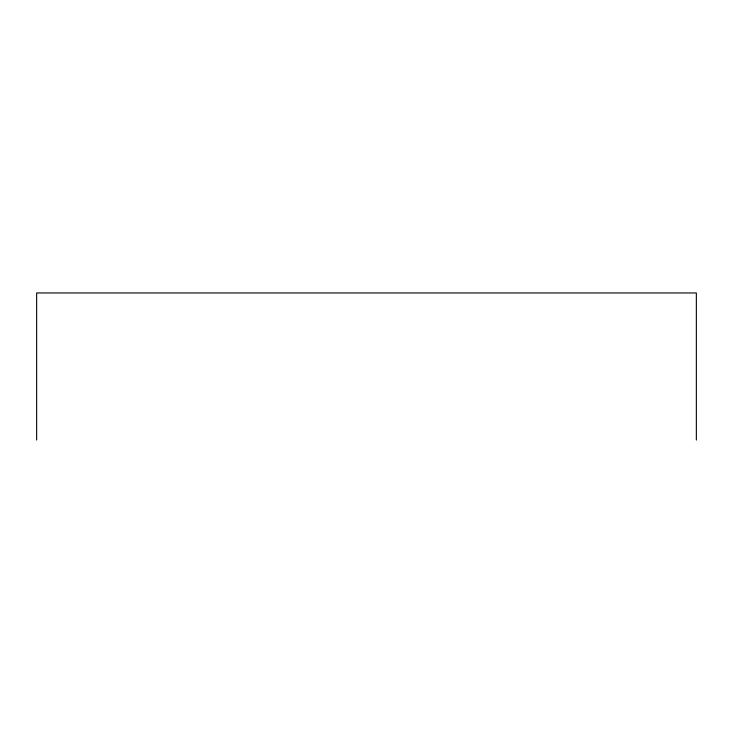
<?xml version="1.0" encoding="UTF-8"?>
<svg xmlns="http://www.w3.org/2000/svg" width="733" height="733" viewBox="0 0 733 733"><rect width="100%" height="100%" fill="white"/><g stroke="black" fill="none" stroke-linecap="round" stroke-linejoin="round"><path stroke-width="1.1" d="M696.35 440.038L696.35 292.962L36.65 292.962L36.65 440.038"/></g></svg>
